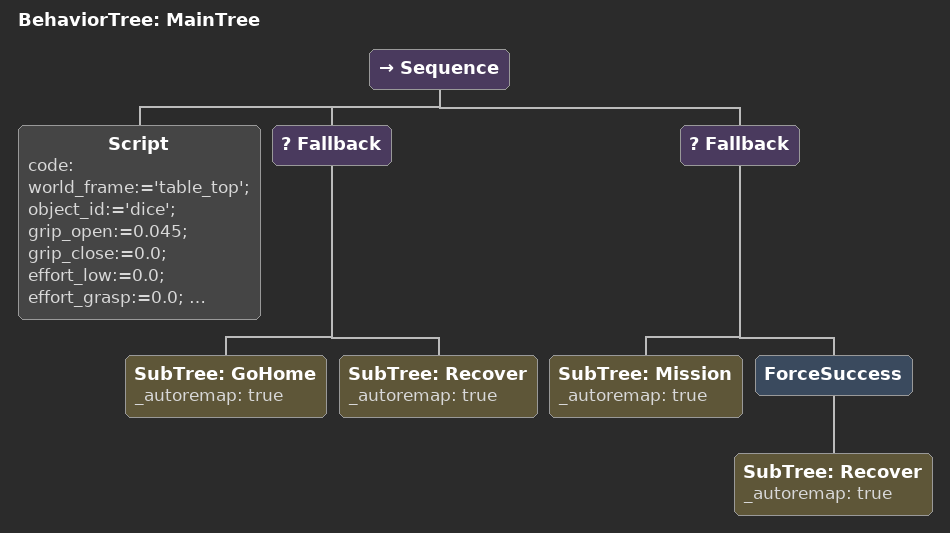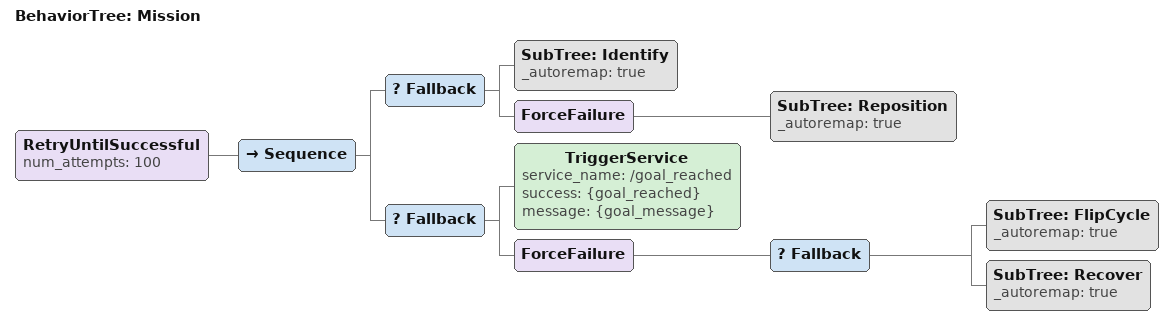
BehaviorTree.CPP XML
<?xml version="1.0" encoding="UTF-8"?>
<root BTCPP_format="4" main_tree_to_execute="MainTree">

  <include path="skills.xml"/>

  <BehaviorTree ID="MainTree">
    <Sequence>

      <Script code="world_frame:='table_top';
                    object_id:='dice';
                    grip_open:=0.045;
                    grip_close:=0.0;
                    effort_low:=0.0;
                    effort_grasp:=0.0;
                    vel_fast:=1.0;
                    vel_slow:=0.3" />

      <Fallback>
        <SubTree ID="GoHome"  _autoremap="true"/>
        <SubTree ID="Recover" _autoremap="true"/>
      </Fallback>

      <Fallback>
        <SubTree ID="Mission" _autoremap="true"/>
        <ForceSuccess>
          <SubTree ID="Recover" _autoremap="true"/>
        </ForceSuccess>
      </Fallback>

    </Sequence>
  </BehaviorTree>

  <BehaviorTree ID="Mission">
    <RetryUntilSuccessful num_attempts="100">
      <Sequence>

        <Fallback>
          <SubTree ID="Identify" _autoremap="true"/>
          <ForceFailure>
            <SubTree ID="Reposition" _autoremap="true"/>
          </ForceFailure>
        </Fallback>

        <Fallback>

          <TriggerService service_name="/goal_reached"
                          success="{goal_reached}"
                          message="{goal_message}"/>

          <ForceFailure>
            <Fallback>
              <SubTree ID="FlipCycle" _autoremap="true"/>
              <SubTree ID="Recover"   _autoremap="true"/>
            </Fallback>
          </ForceFailure>

        </Fallback>

      </Sequence>
    </RetryUntilSuccessful>
  </BehaviorTree>

</root>
